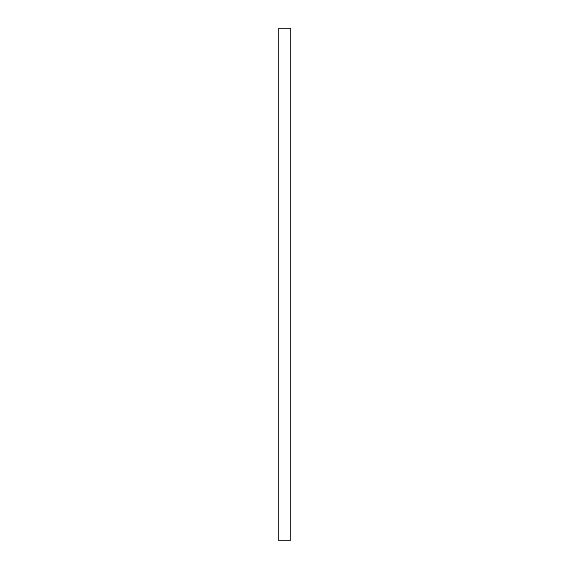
<?xml version="1.0" encoding="UTF-8"?>
<svg xmlns="http://www.w3.org/2000/svg" width="569" height="569" viewBox="0 0 569 569"><rect width="100%" height="100%" fill="white"/><g stroke="black" fill="none" stroke-linecap="round" stroke-linejoin="round"><path stroke-width="0.85" d="M290.489 28.45L278.511 28.45L278.511 540.55L290.489 540.55L290.489 28.45"/></g></svg>
